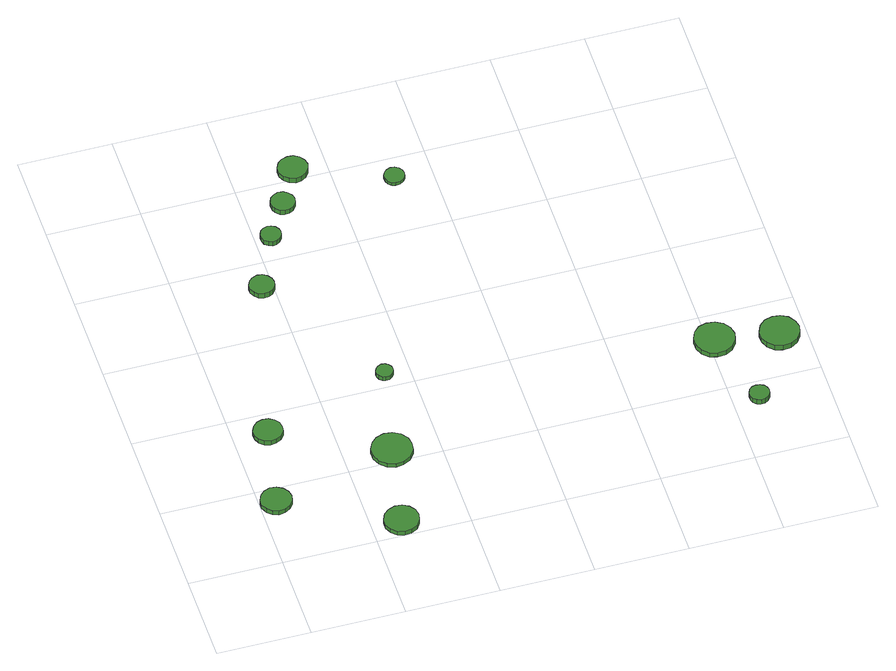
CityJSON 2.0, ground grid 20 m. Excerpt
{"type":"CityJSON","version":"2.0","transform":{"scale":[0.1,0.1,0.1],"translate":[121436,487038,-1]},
"CityObjects":{
"tree1":{"type":"SolitaryVegetationObject","attributes":{"function":"something"},"geometry":[{"type":"MultiSurface","lod":"1","boundaries":[[[0,1,2,3,4,5,6,7,8,9,10,11,12,13,14]],[[15,16,17,18,19,20,21,22,23,24,25,26,27,28,29]],[[0,29,28,1]],[[1,28,27,2]],[[2,27,26,3]],[[3,26,25,4]],[[4,25,24,5]],[[5,24,23,6]],[[6,23,22,7]],[[7,22,21,8]],[[8,21,20,9]],[[9,20,19,10]],[[10,19,18,11]],[[11,18,17,12]],[[12,17,16,13]],[[13,16,15,14]],[[14,15,29,0]]]}]},
"tree2":{"type":"SolitaryVegetationObject","attributes":{"function":"something"},"geometry":[{"type":"MultiSurface","lod":"1","boundaries":[[[30,31,32,33,34,35,36,37,38,39,40,41,42,43,44]],[[45,46,47,48,49,50,51,52,53,54,55,56,57,58,59]],[[30,59,58,31]],[[31,58,57,32]],[[32,57,56,33]],[[33,56,55,34]],[[34,55,54,35]],[[35,54,53,36]],[[36,53,52,37]],[[37,52,51,38]],[[38,51,50,39]],[[39,50,49,40]],[[40,49,48,41]],[[41,48,47,42]],[[42,47,46,43]],[[43,46,45,44]],[[44,45,59,30]]]}]},
"tree3":{"type":"SolitaryVegetationObject","attributes":{"function":"something"},"geometry":[{"type":"MultiSurface","lod":"1","boundaries":[[[60,61,62,63,64,65,66,67,68,69,70,71,72,73,74]],[[75,76,77,78,79,80,81,82,83,84,85,86,87,88,89]],[[60,89,88,61]],[[61,88,87,62]],[[62,87,86,63]],[[63,86,85,64]],[[64,85,84,65]],[[65,84,83,66]],[[66,83,82,67]],[[67,82,81,68]],[[68,81,80,69]],[[69,80,79,70]],[[70,79,78,71]],[[71,78,77,72]],[[72,77,76,73]],[[73,76,75,74]],[[74,75,89,60]]]}]},
"tree4":{"type":"SolitaryVegetationObject","attributes":{"function":"something"},"geometry":[{"type":"MultiSurface","lod":"1","boundaries":[[[90,91,92,93,94,95,96,97,98,99,100,101,102,103,104]],[[105,106,107,108,109,110,111,112,113,114,115,116,117,118,119]],[[90,119,118,91]],[[91,118,117,92]],[[92,117,116,93]],[[93,116,115,94]],[[94,115,114,95]],[[95,114,113,96]],[[96,113,112,97]],[[97,112,111,98]],[[98,111,110,99]],[[99,110,109,100]],[[100,109,108,101]],[[101,108,107,102]],[[102,107,106,103]],[[103,106,105,104]],[[104,105,119,90]]]}]},
"tree5":{"type":"SolitaryVegetationObject","attributes":{"function":"something"},"geometry":[{"type":"MultiSurface","lod":"1","boundaries":[[[120,121,122,123,124,125,126,127,128,129,130,131,132,133,134]],[[135,136,137,138,139,140,141,142,143,144,145,146,147,148,149]],[[120,149,148,121]],[[121,148,147,122]],[[122,147,146,123]],[[123,146,145,124]],[[124,145,144,125]],[[125,144,143,126]],[[126,143,142,127]],[[127,142,141,128]],[[128,141,140,129]],[[129,140,139,130]],[[130,139,138,131]],[[131,138,137,132]],[[132,137,136,133]],[[133,136,135,134]],[[134,135,149,120]]]}]},
"tree6":{"type":"SolitaryVegetationObject","attributes":{"function":"something"},"geometry":[{"type":"MultiSurface","lod":"1","boundaries":[[[150,151,152,153,154,155,156,157,158,159,160,161,162,163,164]],[[165,166,167,168,169,170,171,172,173,174,175,176,177,178,179]],[[150,179,178,151]],[[151,178,177,152]],[[152,177,176,153]],[[153,176,175,154]],[[154,175,174,155]],[[155,174,173,156]],[[156,173,172,157]],[[157,172,171,158]],[[158,171,170,159]],[[159,170,169,160]],[[160,169,168,161]],[[161,168,167,162]],[[162,167,166,163]],[[163,166,165,164]],[[164,165,179,150]]]}]},
"tree7":{"type":"SolitaryVegetationObject","attributes":{"function":"something"},"geometry":[{"type":"MultiSurface","lod":"1","boundaries":[[[180,181,182,183,184,185,186,187,188,189,190,191,192,193,194]],[[195,196,197,198,199,200,201,202,203,204,205,206,207,208,209]],[[180,209,208,181]],[[181,208,207,182]],[[182,207,206,183]],[[183,206,205,184]],[[184,205,204,185]],[[185,204,203,186]],[[186,203,202,187]],[[187,202,201,188]],[[188,201,200,189]],[[189,200,199,190]],[[190,199,198,191]],[[191,198,197,192]],[[192,197,196,193]],[[193,196,195,194]],[[194,195,209,180]]]}]},
"tree8":{"type":"SolitaryVegetationObject","attributes":{"function":"something"},"geometry":[{"type":"MultiSurface","lod":"1","boundaries":[[[210,211,212,213,214,215,216,217,218,219,220,221,222,223,224]],[[225,226,227,228,229,230,231,232,233,234,235,236,237,238,239]],[[210,239,238,211]],[[211,238,237,212]],[[212,237,236,213]],[[213,236,235,214]],[[214,235,234,215]],[[215,234,233,216]],[[216,233,232,217]],[[217,232,231,218]],[[218,231,230,219]],[[219,230,229,220]],[[220,229,228,221]],[[221,228,227,222]],[[222,227,226,223]],[[223,226,225,224]],[[224,225,239,210]]]}]},
"tree9":{"type":"SolitaryVegetationObject","attributes":{"function":"something"},"geometry":[{"type":"MultiSurface","lod":"1","boundaries":[[[240,241,242,243,244,245,246,247,248,249,250,251,252,253,254]],[[255,256,257,258,259,260,261,262,263,264,265,266,267,268,269]],[[240,269,268,241]],[[241,268,267,242]],[[242,267,266,243]],[[243,266,265,244]],[[244,265,264,245]],[[245,264,263,246]],[[246,263,262,247]],[[247,262,261,248]],[[248,261,260,249]],[[249,260,259,250]],[[250,259,258,251]],[[251,258,257,252]],[[252,257,256,253]],[[253,256,255,254]],[[254,255,269,240]]]}]},
"tree10":{"type":"SolitaryVegetationObject","attributes":{"function":"something"},"geometry":[{"type":"MultiSurface","lod":"1","boundaries":[[[270,271,272,273,274,275,276,277,278,279,280,281,282,283,284]],[[285,286,287,288,289,290,291,292,293,294,295,296,297,298,299]],[[270,299,298,271]],[[271,298,297,272]],[[272,297,296,273]],[[273,296,295,274]],[[274,295,294,275]],[[275,294,293,276]],[[276,293,292,277]],[[277,292,291,278]],[[278,291,290,279]],[[279,290,289,280]],[[280,289,288,281]],[[281,288,287,282]],[[282,287,286,283]],[[283,286,285,284]],[[284,285,299,270]]]}]},
"tree11":{"type":"SolitaryVegetationObject","attributes":{"function":"something"},"geometry":[{"type":"MultiSurface","lod":"1","boundaries":[[[300,301,302,303,304,305,306,307,308,309,310,311,312,313,314]],[[315,316,317,318,319,320,321,322,323,324,325,326,327,328,329]],[[300,329,328,301]],[[301,328,327,302]],[[302,327,326,303]],[[303,326,325,304]],[[304,325,324,305]],[[305,324,323,306]],[[306,323,322,307]],[[307,322,321,308]],[[308,321,320,309]],[[309,320,319,310]],[[310,319,318,311]],[[311,318,317,312]],[[312,317,316,313]],[[313,316,315,314]],[[314,315,329,300]]]}]},
"tree12":{"type":"SolitaryVegetationObject","attributes":{"function":"something"},"geometry":[{"type":"MultiSurface","lod":"1","boundaries":[[[330,331,332,333,334,335,336,337,338,339,340,341,342,343,344]],[[345,346,347,348,349,350,351,352,353,354,355,356,357,358,359]],[[330,359,358,331]],[[331,358,357,332]],[[332,357,356,333]],[[333,356,355,334]],[[334,355,354,335]],[[335,354,353,336]],[[336,353,352,337]],[[337,352,351,338]],[[338,351,350,339]],[[339,350,349,340]],[[340,349,348,341]],[[341,348,347,342]],[[342,347,346,343]],[[343,346,345,344]],[[344,345,359,330]]]}]},
"tree13":{"type":"SolitaryVegetationObject","attributes":{"function":"something"},"geometry":[{"type":"MultiSurface","lod":"1","boundaries":[[[360,361,362,363,364,365,366,367,368,369,370,371,372,373,374]],[[375,376,377,378,379,380,381,382,383,384,385,386,387,388,389]],[[360,389,388,361]],[[361,388,387,362]],[[362,387,386,363]],[[363,386,385,364]],[[364,385,384,365]],[[365,384,383,366]],[[366,383,382,367]],[[367,382,381,368]],[[368,381,380,369]],[[369,380,379,370]],[[370,379,378,371]],[[371,378,377,372]],[[372,377,376,373]],[[373,376,375,374]],[[374,375,389,360]]]}]}
},
"vertices":[
[67,162,17],[64,175,17],[56,186,17],[44,193,17],[30,195,17],[17,190,17],[7,181,17],[1,168,17],[1,155,17],[7,142,17],[17,133,17],[30,128,17],[44,130,17],[56,137,17],[64,148,17],[64,148,6],[56,137,6],[44,130,6],[30,128,6],[17,133,6],[7,142,6],[1,155,6],[1,168,6],[7,181,6],[17,190,6],[30,195,6],[44,193,6],[56,186,6],[64,175,6],[67,162,6],
[103,347,18],[101,360,18],[93,370,18],[82,377,18],[69,378,18],[57,374,18],[47,365,18],[42,354,18],[42,341,18],[47,329,18],[57,320,18],[69,316,18],[82,318,18],[93,324,18],[101,334,18],[101,334,6],[93,324,6],[82,318,6],[69,316,6],[57,320,6],[47,329,6],[42,341,6],[42,354,6],[47,365,6],[57,374,6],[69,378,6],[82,377,6],[93,370,6],[101,360,6],[103,347,6],
[299,38,17],[296,53,17],[287,65,17],[274,73,17],[258,74,17],[244,69,17],[232,59,17],[226,45,17],[226,30,17],[232,16,17],[244,6,17],[258,1,17],[274,3,17],[287,10,17],[296,23,17],[296,23,6],[287,10,6],[274,3,6],[258,1,6],[244,6,6],[232,16,6],[226,30,6],[226,45,6],[232,59,6],[244,69,6],[258,74,6],[274,73,6],[287,65,6],[296,53,6],[299,38,6],
[342,229,16],[339,246,16],[328,261,16],[312,270,16],[294,272,16],[277,266,16],[264,254,16],[256,238,16],[256,220,16],[264,203,16],[277,191,16],[294,185,16],[312,187,16],[328,196,16],[339,211,16],[339,211,6],[328,196,6],[312,187,6],[294,185,6],[277,191,6],[264,203,6],[256,220,6],[256,238,6],[264,254,6],[277,266,6],[294,272,6],[312,270,6],[328,261,6],[339,246,6],[342,229,6],
[201,730,22],[199,741,22],[192,750,22],[183,756,22],[172,757,22],[161,753,22],[153,746,22],[148,736,22],[148,725,22],[153,715,22],[161,707,22],[172,704,22],[183,705,22],[192,710,22],[199,719,22],[199,719,9],[192,710,9],[183,705,9],[172,704,9],[161,707,9],[153,715,9],[148,725,9],[148,736,9],[153,746,9],[161,753,9],[172,757,9],[183,756,9],[192,750,9],[199,741,9],[201,730,9],
[364,436,17],[363,444,17],[358,450,17],[352,454,17],[344,455,17],[337,452,17],[331,447,17],[328,440,17],[328,433,17],[331,426,17],[337,421,17],[344,418,17],[352,419,17],[358,423,17],[363,429,17],[363,429,6],[358,423,6],[352,419,6],[344,418,6],[337,421,6],[331,426,6],[328,433,6],[328,440,6],[331,447,6],[337,452,6],[344,455,6],[352,454,6],[358,450,6],[363,444,6],[364,436,6],
[255,861,18],[253,870,18],[248,877,18],[240,882,18],[231,883,18],[222,880,18],[215,874,18],[212,866,18],[212,857,18],[215,848,18],[222,842,18],[231,839,18],[240,840,18],[248,845,18],[253,852,18],[253,852,6],[248,845,6],[240,840,6],[231,839,6],[222,842,6],[215,848,6],[212,857,6],[212,866,6],[215,874,6],[222,880,6],[231,883,6],[240,882,6],[248,877,6],[253,870,6],[255,861,6],
[308,940,18],[306,950,18],[299,959,18],[290,965,18],[279,966,18],[269,962,18],[261,955,18],[257,945,18],[257,934,18],[261,925,18],[269,917,18],[279,914,18],[290,915,18],[299,920,18],[306,929,18],[306,929,6],[299,920,6],[290,915,6],[279,914,6],[269,917,6],[261,925,6],[257,934,6],[257,945,6],[261,955,6],[269,962,6],[279,966,6],[290,965,6],[299,959,6],[306,950,6],[308,940,6],
[360,1023,19],[357,1036,19],[349,1046,19],[338,1053,19],[325,1054,19],[312,1050,19],[303,1042,19],[297,1030,19],[297,1016,19],[303,1004,19],[312,996,19],[325,991,19],[338,993,19],[349,999,19],[357,1010,19],[357,1010,6],[349,999,6],[338,993,6],[325,991,6],[312,996,6],[303,1004,6],[297,1016,6],[297,1030,6],[303,1042,6],[312,1050,6],[325,1054,6],[338,1053,6],[349,1046,6],[357,1036,6],[360,1023,6],
[542,947,14],[540,956,14],[535,963,14],[527,968,14],[518,969,14],[510,966,14],[503,960,14],[499,952,14],[499,943,14],[503,934,14],[510,928,14],[518,926,14],[527,927,14],[535,931,14],[540,938,14],[540,938,6],[535,931,6],[527,927,6],[518,926,6],[510,928,6],[503,934,6],[499,943,6],[499,952,6],[503,960,6],[510,966,6],[518,969,6],[527,968,6],[535,963,6],[540,956,6],[542,947,6],
[1076,152,26],[1074,161,26],[1069,168,26],[1061,172,26],[1052,173,26],[1044,171,26],[1037,165,26],[1034,157,26],[1034,148,26],[1037,140,26],[1044,134,26],[1052,131,26],[1061,132,26],[1069,137,26],[1074,144,26],[1074,144,13],[1069,137,13],[1061,132,13],[1052,131,13],[1044,134,13],[1037,140,13],[1034,148,13],[1034,157,13],[1037,165,13],[1044,171,13],[1052,173,13],[1061,172,13],[1069,168,13],[1074,161,13],[1076,152,13],
[1055,328,19],[1051,346,19],[1041,360,19],[1025,369,19],[1007,371,19],[990,366,19],[977,354,19],[970,337,19],[970,319,19],[977,303,19],[990,291,19],[1007,286,19],[1025,287,19],[1041,296,19],[1051,311,19],[1051,311,7],[1041,296,7],[1025,287,7],[1007,286,7],[990,291,7],[977,303,7],[970,319,7],[970,337,7],[977,354,7],[990,366,7],[1007,371,7],[1025,369,7],[1041,360,7],[1051,346,7],[1055,328,7],
[1186,308,20],[1182,324,20],[1172,339,20],[1157,347,20],[1140,349,20],[1123,344,20],[1110,332,20],[1103,316,20],[1103,299,20],[1110,283,20],[1123,271,20],[1140,266,20],[1157,268,20],[1172,277,20],[1182,291,20],[1182,291,7],[1172,277,7],[1157,268,7],[1140,266,7],[1123,271,7],[1110,283,7],[1103,299,7],[1103,316,7],[1110,332,7],[1123,344,7],[1140,349,7],[1157,347,7],[1172,339,7],[1182,324,7],[1186,308,7]
]}
